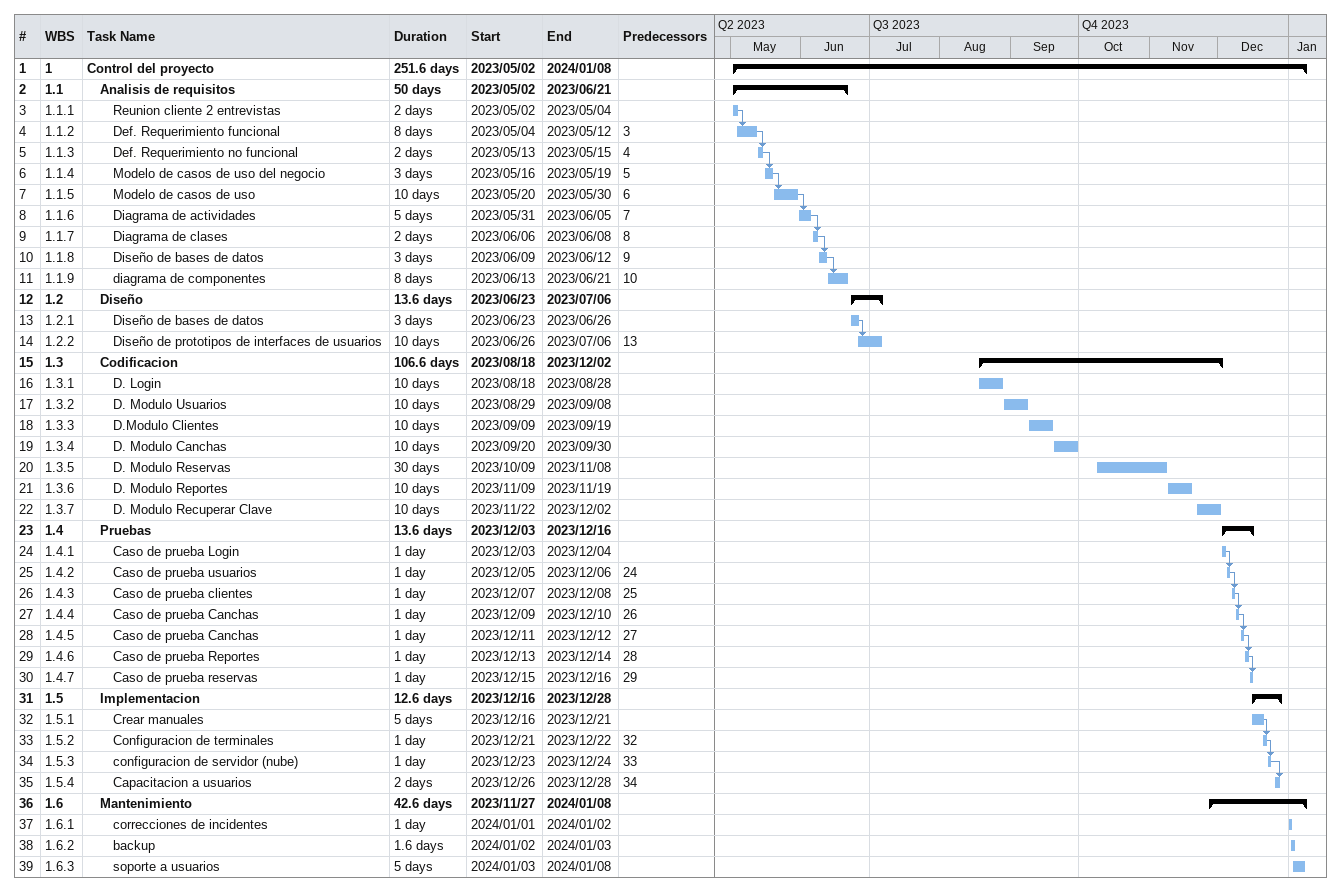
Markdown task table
| ID | WBS | Task | Duration | Start | Finish | Predecessors |
|---|---|---|---|---|---|---|
| 1 | 1 | **Control del proyecto** | 251.6d | 2023-05-02 | 2024-01-08 |  |
| 2 | 1.1 | **Analisis de requisitos** | 50d | 2023-05-02 | 2023-06-21 |  |
| 3 | 1.1.1 | Reunion cliente 2 entrevistas | 2d | 2023-05-02 | 2023-05-04 |  |
| 4 | 1.1.2 | Def. Requerimiento funcional | 8d | 2023-05-04 | 2023-05-12 | 3 |
| 5 | 1.1.3 | Def. Requerimiento no funcional | 2d | 2023-05-13 | 2023-05-15 | 4 |
| 6 | 1.1.4 | Modelo de casos de uso del negocio | 3d | 2023-05-16 | 2023-05-19 | 5 |
| 7 | 1.1.5 | Modelo de casos de uso | 10d | 2023-05-20 | 2023-05-30 | 6 |
| 8 | 1.1.6 | Diagrama de actividades | 5d | 2023-05-31 | 2023-06-05 | 7 |
| 9 | 1.1.7 | Diagrama de clases | 2d | 2023-06-06 | 2023-06-08 | 8 |
| 10 | 1.1.8 | Diseño de bases de datos | 3d | 2023-06-09 | 2023-06-12 | 9 |
| 11 | 1.1.9 | diagrama de componentes | 8d | 2023-06-13 | 2023-06-21 | 10 |
| 12 | 1.2 | **Diseño** | 13.6d | 2023-06-23 | 2023-07-06 |  |
| 13 | 1.2.1 | Diseño de bases de datos | 3d | 2023-06-23 | 2023-06-26 |  |
| 14 | 1.2.2 | Diseño de prototipos de interfaces de usuarios | 10d | 2023-06-26 | 2023-07-06 | 13 |
| 15 | 1.3 | **Codificacion** | 106.6d | 2023-08-18 | 2023-12-02 |  |
| 16 | 1.3.1 | D. Login | 10d | 2023-08-18 | 2023-08-28 |  |
| 17 | 1.3.2 | D. Modulo Usuarios | 10d | 2023-08-29 | 2023-09-08 |  |
| 18 | 1.3.3 | D.Modulo Clientes | 10d | 2023-09-09 | 2023-09-19 |  |
| 19 | 1.3.4 | D. Modulo Canchas | 10d | 2023-09-20 | 2023-09-30 |  |
| 20 | 1.3.5 | D. Modulo Reservas | 30d | 2023-10-09 | 2023-11-08 |  |
| 21 | 1.3.6 | D. Modulo Reportes | 10d | 2023-11-09 | 2023-11-19 |  |
| 22 | 1.3.7 | D. Modulo Recuperar Clave | 10d | 2023-11-22 | 2023-12-02 |  |
| 23 | 1.4 | **Pruebas** | 13.6d | 2023-12-03 | 2023-12-16 |  |
| 24 | 1.4.1 | Caso de prueba Login | 1d | 2023-12-03 | 2023-12-04 |  |
| 25 | 1.4.2 | Caso de prueba usuarios | 1d | 2023-12-05 | 2023-12-06 | 24 |
| 26 | 1.4.3 | Caso de prueba clientes | 1d | 2023-12-07 | 2023-12-08 | 25 |
| 27 | 1.4.4 | Caso de prueba Canchas | 1d | 2023-12-09 | 2023-12-10 | 26 |
| 28 | 1.4.5 | Caso de prueba Canchas | 1d | 2023-12-11 | 2023-12-12 | 27 |
| 29 | 1.4.6 | Caso de prueba Reportes | 1d | 2023-12-13 | 2023-12-14 | 28 |
| 30 | 1.4.7 | Caso de prueba reservas | 1d | 2023-12-15 | 2023-12-16 | 29 |
| 31 | 1.5 | **Implementacion** | 12.6d | 2023-12-16 | 2023-12-28 |  |
| 32 | 1.5.1 | Crear manuales | 5d | 2023-12-16 | 2023-12-21 |  |
| 33 | 1.5.2 | Configuracion de terminales | 1d | 2023-12-21 | 2023-12-22 | 32 |
| 34 | 1.5.3 | configuracion de servidor (nube) | 1d | 2023-12-23 | 2023-12-24 | 33 |
| 35 | 1.5.4 | Capacitacion a usuarios | 2d | 2023-12-26 | 2023-12-28 | 34 |
| 36 | 1.6 | **Mantenimiento** | 42.6d | 2023-11-27 | 2024-01-08 |  |
| 37 | 1.6.1 | correcciones de incidentes | 1d | 2024-01-01 | 2024-01-02 |  |
| 38 | 1.6.2 | backup | 1.6d | 2024-01-02 | 2024-01-03 |  |
| 39 | 1.6.3 | soporte a usuarios | 5d | 2024-01-03 | 2024-01-08 |  |
